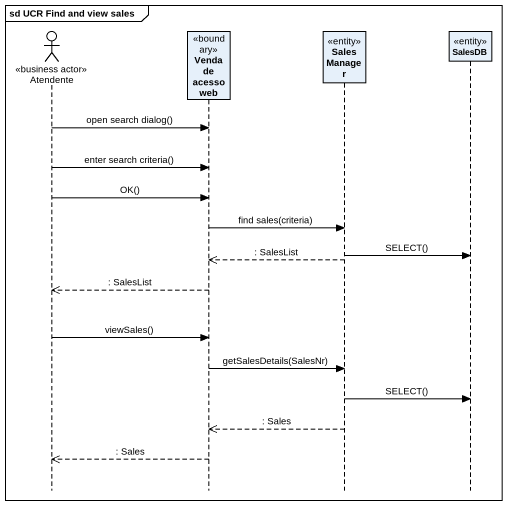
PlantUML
@startuml
mainframe sd UCR Find and view sales
hide footbox
actor Atendente <<business actor>>
participant "Venda de acesso web" as Venda_de_acesso_web <<boundary>>
participant SalesManager <<entity>>
participant SalesDB <<entity>>

Atendente -> Venda_de_acesso_web : open search dialog()
Atendente -> Venda_de_acesso_web : enter search criteria()
Atendente -> Venda_de_acesso_web : OK()
Venda_de_acesso_web -> SalesManager : find sales(criteria)
SalesManager -> SalesDB : SELECT()
SalesManager -->> Venda_de_acesso_web : : SalesList
Venda_de_acesso_web -->> Atendente : : SalesList
Atendente -> Venda_de_acesso_web : viewSales()
Venda_de_acesso_web -> SalesManager : getSalesDetails(SalesNr)
SalesManager -> SalesDB : SELECT()
SalesManager -->> Venda_de_acesso_web : : Sales
Venda_de_acesso_web -->> Atendente : : Sales
@enduml
